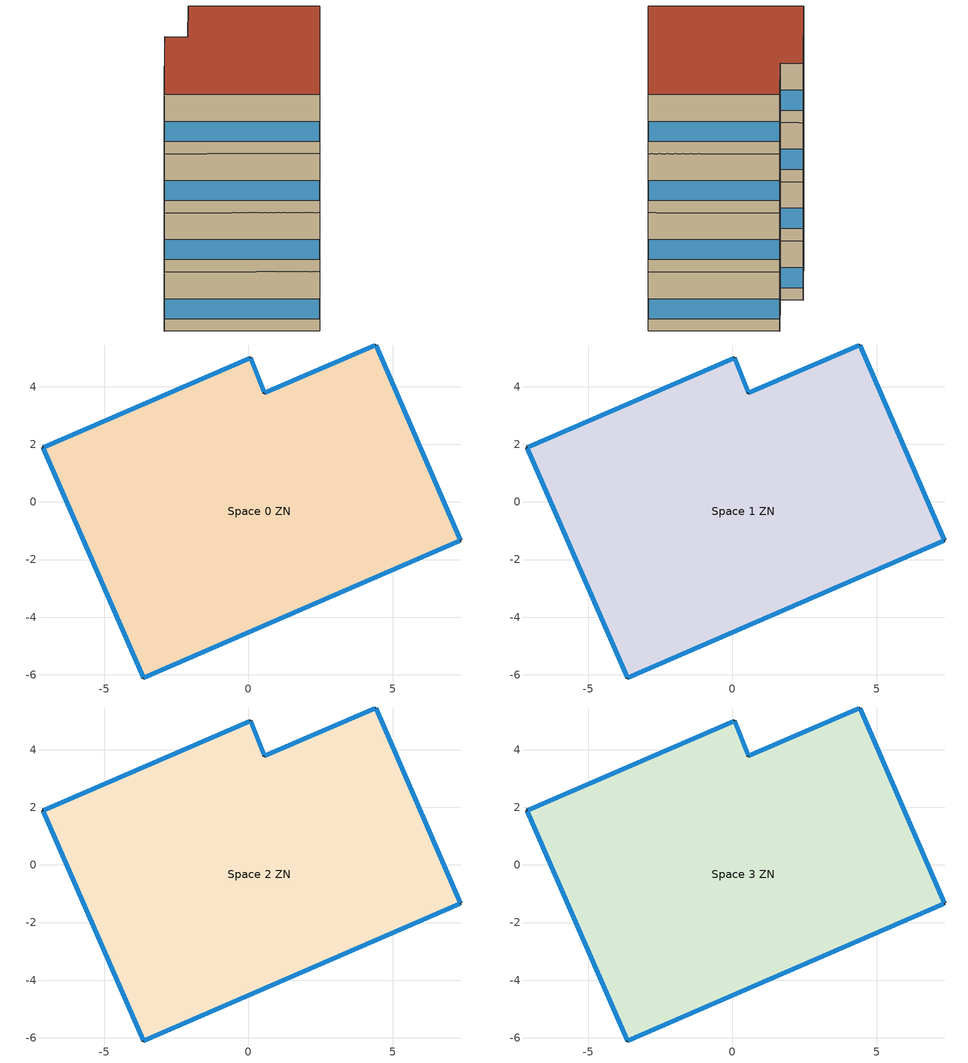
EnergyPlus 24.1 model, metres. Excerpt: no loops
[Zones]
Space 0 ZN
 floor ground (Foundation F 126 Perim 4151 Area 9921): 4.43,5.45 7.36,-1.33 -3.65,-6.11 -7.14,1.89 0.07,5 0.55,3.78 z0
 wall outside (Typical Insulated Steel Framed Exterior Wall R-11.9): 7.36,-1.33 4.43,5.45 0.55,3.78 0.07,5 -7.14,1.89 -3.65,-6.11 7.36,-1.33 z0:3.65
 window (U 0.57 SHGC 0.49 Dbl Blue 6mm/6mm Air): 7.35,-1.31 4.44,5.42 / -3.63,-6.1 7.34,-1.34 / -7.13,1.87 -3.66,-6.09 / 0.05,4.99 -7.11,1.9 z0.76:1.97; 0.54,3.8 0.08,4.98 z0.76:2.01; 4.41,5.44 0.57,3.79 z0.76:1.98
 roof outside (Typical IEAD Roof R-15.87): 0.55,3.78 0.07,5 -7.14,1.89 -3.65,-6.11 7.36,-1.33 4.43,5.45 z3.65
Space 1 ZN
 floor ground (Foundation F 126 Perim 4151 Area 9921): 4.43,5.45 7.36,-1.33 -3.65,-6.11 -7.14,1.89 0.07,5 0.55,3.78 z3.65
 wall outside (Typical Insulated Steel Framed Exterior Wall R-11.9): 7.36,-1.33 4.43,5.45 0.55,3.78 0.07,5 -7.14,1.89 -3.65,-6.11 7.36,-1.33 z3.65:7.29
 window (U 0.57 SHGC 0.49 Dbl Blue 6mm/6mm Air): 7.35,-1.31 4.44,5.42 / -3.63,-6.1 7.34,-1.34 / -7.13,1.87 -3.66,-6.09 / 0.05,4.99 -7.11,1.9 / 4.41,5.44 0.57,3.79 z4.41:5.62; 0.54,3.8 0.08,4.98 z4.41:5.66
 roof outside (Typical IEAD Roof R-15.87): 0.55,3.78 0.07,5 -7.14,1.89 -3.65,-6.11 7.36,-1.33 4.43,5.45 z7.29
Space 2 ZN
 floor ground (Foundation F 126 Perim 4151 Area 9921): 4.43,5.45 7.36,-1.33 -3.65,-6.11 -7.14,1.89 0.07,5 0.55,3.78 z7.29
 wall outside (Typical Insulated Steel Framed Exterior Wall R-11.9): 7.36,-1.33 4.43,5.45 0.55,3.78 0.07,5 -7.14,1.89 -3.65,-6.11 7.36,-1.33 z7.29:10.94
 window (U 0.57 SHGC 0.49 Dbl Blue 6mm/6mm Air): 7.35,-1.31 4.44,5.42 / -3.63,-6.1 7.34,-1.34 / -7.13,1.87 -3.66,-6.09 / 0.05,4.99 -7.11,1.9 z8.05:9.26; 0.54,3.8 0.08,4.98 z8.05:9.3; 4.41,5.44 0.57,3.79 z8.05:9.27
 roof outside (Typical IEAD Roof R-15.87): 0.55,3.78 0.07,5 -7.14,1.89 -3.65,-6.11 7.36,-1.33 4.43,5.45 z10.94
Space 3 ZN
 floor ground (Foundation F 126 Perim 4151 Area 9921): 4.43,5.45 7.36,-1.33 -3.65,-6.11 -7.14,1.89 0.07,5 0.55,3.78 z10.94
 wall outside (Typical Insulated Steel Framed Exterior Wall R-11.9): 7.36,-1.33 4.43,5.45 0.55,3.78 0.07,5 -7.14,1.89 -3.65,-6.11 7.36,-1.33 z10.94:14.58
 window (U 0.57 SHGC 0.49 Dbl Blue 6mm/6mm Air): 7.35,-1.31 4.44,5.42 / -3.63,-6.1 7.34,-1.34 / -7.13,1.87 -3.66,-6.09 / 0.05,4.99 -7.11,1.9 / 4.41,5.44 0.57,3.79 z11.7:12.91; 0.54,3.8 0.08,4.98 z11.7:12.95
 roof outside (Typical IEAD Roof R-15.87): 0.55,3.78 0.07,5 -7.14,1.89 -3.65,-6.11 7.36,-1.33 4.43,5.45 z14.58
[Building]
-MediumOffice-ASHRAE 169-2006-6A created: 2020-12-21 03:41:23 +0000: Terrain=City
[Site:GroundTemperature:FCfactorMethod]
January ground temperature=8.7; February ground temperature=2.8; March ground temperature=-1.5; April ground temperature=-7.2; May ground temperature=-5.6; June ground temperature=-0.5; July ground temperature=7.8; August ground temperature=13.8; September ground temperature=19.3; October ground temperature=21.1; November ground temperature=19.8; December ground temperature=15.1
[Site:Location]
Burlington International Ap_VT_USA: Elevation=101; Latitude=44.47; Longitude=-73.15; Time zone=-5
[Site:WaterMainsTemperature]
Annual average outdoor air temperature=7.8; Calculation method=Correlation; Maximum difference in monthly average outdoor air temperatures=28.3
[SizingPeriod:DesignDay] Barometric pressure=100118; Day of month=21; Daylight saving time indicator=No; Dry bulb temperature range modifier type=DefaultMultipliers; Humidity condition type=WetBulb; Rain indicator=No; Snow indicator=No
Name | Ashrae clear sky optical depth for beam irradiance taub | Ashrae clear sky optical depth for diffuse irradiance taud | Daily dry bulb temperature range | Day type | Maximum dry bulb temperature | Month | Solar model indicator | Wetbulb or dewpoint at maximum dry bulb | Wind direction | Wind speed | Sky clearness
Burlington International Ap Ann Clg .4% Condns DB=>MWB | 0.459 | 2.002 | 10.7 | SummerDesignDay | 31.3 | 7 | ASHRAETau | 21.7 | 170 | 4.5
Burlington International Ap Ann Htg 99.6% Condns DB |  |  | 0 | WinterDesignDay | -22.4 | 1 | ASHRAEClearSky | -22.4 | 60 | 3 | 0
[Construction]
InteriorFurnishings: Std Wood 6inch
Typical IEAD Roof R-15.87: Roof Membrane, Typical Insulation R-14.76, Metal Roof Surface
Typical Insulated Steel Framed Exterior Wall R-11.9: 25mm Stucco, 5/8 in. Gypsum Board, Typical Insulation R-9.73, 5/8 in. Gypsum Board
U 0.57 SHGC 0.49 Dbl Blue 6mm/6mm Air: BLUE 6MM, AIR 6MM, CLEAR 6MM
[Construction:FfactorGroundFloor]
Foundation F 126 Perim 4151 Area 9921: Area=99.2104; F factor=1.26344; Perimeterexposed=41.5064
[Material] Solar absorptance=0.7; Thermal absorptance=0.9; Visible absorptance=0.7
Name | Conductivity | Density | Roughness | Specific heat | Thickness
5/8 in. Gypsum Board | 0.16 | 800 | MediumSmooth | 1090 | 0.0159
25mm Stucco | 0.72 | 1856 | Smooth | 840 | 0.0254
Metal Roof Surface | 45.28 | 7824 | Smooth | 500 | 0.0008
Roof Membrane | 0.16 | 1121.29 | VeryRough | 1460 | 0.0095
Std Wood 6inch | 0.12 | 540 | MediumSmooth | 1210 | 0.15
[Material:NoMass] Roughness=Smooth; Solar absorptance=0.7; Thermal absorptance=0.9; Visible absorptance=0.7
Name | Thermal resistance
Typical Insulation R-9.73 | 1.71283
Typical Insulation R-14.76 | 2.59864
[WindowMaterial:Gas]
AIR 6MM: Gas type=Air; Thickness=0.0063
[WindowMaterial:Glazing] Back side infrared hemispherical emissivity=0.84; Conductivity=0.9; Dirt correction factor for solar and visible transmittance=1; Front side infrared hemispherical emissivity=0.84; Infrared transmittance at normal incidence=0; Optical data type=SpectralAverage; Solar diffusing=No; Thickness=0.006
Name | Back side solar reflectance at normal incidence | Back side visible reflectance at normal incidence | Front side solar reflectance at normal incidence | Front side visible reflectance at normal incidence | Solar transmittance at normal incidence | Visible transmittance at normal incidence
BLUE 6MM | 0.05 | 0.06 | 0.05 | 0.06 | 0.48 | 0.57
CLEAR 6MM | 0.071 | 0.08 | 0.071 | 0.08 | 0.775 | 0.881
[AvailabilityManager:NightCycle] Applicability schedule=Always On Discrete; Control type=CycleOnAny; Cycling run time=1800; Cycling run time control type=FixedRunTime; Fan schedule=OfficeMedium HVACOperationSchd; Thermostat tolerance=1
Availability Manager Night Cycle 1; Availability Manager Night Cycle 2; Availability Manager Night Cycle 3; Availability Manager Night Cycle 4
[AvailabilityManager:Scheduled] Schedule=Always On Discrete
1 Zone PVAV 1 OA System Availability Manager; 1 Zone PVAV 2 OA System Availability Manager; 1 Zone PVAV 3 OA System Availability Manager; 1 Zone PVAV OA System Availability Manager
[EnergyManagementSystem:Actuator] Actuated component control type=Schedule Value; Actuated component type=Schedule:Year
Name | Actuated component unique
SYS1ZonePVAV1TimestepEconEff | SYS1ZonePVAV1maxOASch
SYS1ZonePVAV2TimestepEconEff | SYS1ZonePVAV2maxOASch
SYS1ZonePVAV3TimestepEconEff | SYS1ZonePVAV3maxOASch
SYS1ZonePVAVTimestepEconEff | SYS1ZonePVAVmaxOASch
[EnergyManagementSystem:GlobalVariable]
EnergyManagementSystem:GlobalVariable 1: SYS1ZonePVAV1FanPwrExp
EnergyManagementSystem:GlobalVariable 2: SYS1ZonePVAV1HeatSpeed
EnergyManagementSystem:GlobalVariable 3: SYS1ZonePVAV1NumberofStages
EnergyManagementSystem:GlobalVariable 4: SYS1ZonePVAV1Stg1Spd
EnergyManagementSystem:GlobalVariable 5: SYS1ZonePVAV1Stg2Spd
EnergyManagementSystem:GlobalVariable 6: SYS1ZonePVAV1VenSpeed
EnergyManagementSystem:GlobalVariable 7: SYS1ZonePVAV2FanPwrExp
EnergyManagementSystem:GlobalVariable 8: SYS1ZonePVAV2HeatSpeed
EnergyManagementSystem:GlobalVariable 9: SYS1ZonePVAV2NumberofStages
EnergyManagementSystem:GlobalVariable 10: SYS1ZonePVAV2Stg1Spd
EnergyManagementSystem:GlobalVariable 11: SYS1ZonePVAV2Stg2Spd
EnergyManagementSystem:GlobalVariable 12: SYS1ZonePVAV2VenSpeed
EnergyManagementSystem:GlobalVariable 13: SYS1ZonePVAV3FanPwrExp
EnergyManagementSystem:GlobalVariable 14: SYS1ZonePVAV3HeatSpeed
EnergyManagementSystem:GlobalVariable 15: SYS1ZonePVAV3NumberofStages
EnergyManagementSystem:GlobalVariable 16: SYS1ZonePVAV3Stg1Spd
EnergyManagementSystem:GlobalVariable 17: SYS1ZonePVAV3Stg2Spd
EnergyManagementSystem:GlobalVariable 18: SYS1ZonePVAV3VenSpeed
EnergyManagementSystem:GlobalVariable 19: SYS1ZonePVAVFanPwrExp
EnergyManagementSystem:GlobalVariable 20: SYS1ZonePVAVHeatSpeed
EnergyManagementSystem:GlobalVariable 21: SYS1ZonePVAVNumberofStages
EnergyManagementSystem:GlobalVariable 22: SYS1ZonePVAVStg1Spd
EnergyManagementSystem:GlobalVariable 23: SYS1ZonePVAVStg2Spd
EnergyManagementSystem:GlobalVariable 24: SYS1ZonePVAVVenSpeed
[EnergyManagementSystem:Program]
SYS1ZonePVAV1EconomizerCTRLProg: SET SYS1ZonePVAV1TimestepEconEff = 0.7; SET MaxE = 0.7; SET SYS1ZonePVAV1DATRqd = (SYS1ZonePVAV1DATRqd*1.8)+32; SET OATF = (OATF_1*1.8)+32; SET OAwbF = (OAWBC_1*1.8)+32; IF SYS1ZonePVAV1OAFlowMass > (SYS1ZonePVAV1OADesignMass*SYS1ZonePVAV1OASch); SET EconoActive = 1; ELSE; SET EconoActive = 0; ENDIF; SET dTNeeded = 75-SYS1ZonePVAV1DATRqd; SET CoolDesdT = ((98*0.15)+(75*(1-0.15)))-55; SET CoolLoad = dTNeeded/ CoolDesdT; IF CoolLoad > 1; SET CoolLoad = 1; ELSEIF CoolLoad < 0; SET CoolLoad = 0; ENDIF; IF EconoActive == 1; SET Stage = SYS1ZonePVAV1NumberofStages; IF Stage == 2; IF CoolLoad < 0.6; SET SYS1ZonePVAV1TimestepEconEff = MaxE; ELSE; SET ECOEff = 0-2.18919863612305; SET ECOEff = ECOEff+(0-0.674461284910428*CoolLoad); SET ECOEff = ECOEff+(0.000459106275872404*(OATF^2)); SET ECOEff = ECOEff+(0-0.00000484778537945252*(OATF^3)); SET ECOEff = ECOEff+(0.182915713033586*OAwbF); SET ECOEff = ECOEff+(0-0.00382838660261133*(OAwbF^2)); SET ECOEff = ECOEff+(0.0000255567460240583*(OAwbF^3)); SET SYS1ZonePVAV1TimestepEconEff = ECOEff; ENDIF; ELSE; SET ECOEff = 2.36337942464462; SET ECOEff = ECOEff+(0-0.409939515512619*CoolLoad); SET ECOEff = ECOEff+(0-0.0565205596792225*OAwbF); SET ECOEff = ECOEff+(0-0.0000632612294169389*(OATF^2)); SET SYS1ZonePVAV1TimestepEconEff = ECOEff+(0.000571724868775081*(OAwbF^2)); ENDIF; IF SYS1ZonePVAV1TimestepEconEff > MaxE; SET SYS1ZonePVAV1TimestepEconEff = MaxE; ELSEIF SYS1ZonePVAV1TimestepEconEff < (SYS1ZonePVAV1OADesignMass*SYS1ZonePVAV1OASch); SET SYS1ZonePVAV1TimestepEconEff = (SYS1ZonePVAV1OADesignMass*SYS1ZonePVAV1OASch); ENDIF; ENDIF
SYS1ZonePVAV1FanControl: IF SYS1ZonePVAV1NumberofStages == 1; Return; ENDIF; IF SYS1ZonePVAV1HeatingRTF > 0; SET Heating = SYS1ZonePVAV1HeatingRTF; SET Ven = 1-SYS1ZonePVAV1HeatingRTF; SET Eco = 0; SET Stage1 = 0; SET Stage2 = 0; ELSE; SET Heating = 0; SET EcoSpeed = SYS1ZonePVAV1VenSpeed; IF SYS1ZonePVAV1SpeedRatio == 0; IF SYS1ZonePVAV1RTF > 0; SET Stage1 = SYS1ZonePVAV1RTF; SET Stage2 = 0; SET Ven = 1-SYS1ZonePVAV1RTF; SET Eco = 0; IF SYS1ZonePVAV1OAFlowMass > (SYS1ZonePVAV1OADesignMass*SYS1ZonePVAV1OASch); SET SYS1ZonePVAV1Stg1Spd = 1.0; ENDIF; ELSE; SET Stage1 = 0; SET Stage2 = 0; IF SYS1ZonePVAV1OAFlowMass > (SYS1ZonePVAV1OADesignMass*SYS1ZonePVAV1OASch); SET Eco = 1.0; SET Ven = 0; SET ExpDAT = SYS1ZonePVAV1DATRqd-(1-SYS1ZonePVAV1VenSpeed)*Space_3_ZNTemp_1; SET ExpDAT = ExpDAT/SYS1ZonePVAV1VenSpeed; IF OATF_1 > ExpDAT; SET EcoSpeed = SYS1ZonePVAV1Stg2Spd; ENDIF; ELSE; SET Eco = 0; SET Ven = 1.0; ENDIF; ENDIF; ELSE; SET Stage1 = 1-SYS1ZonePVAV1SpeedRatio; SET Stage2 = SYS1ZonePVAV1SpeedRatio; SET Ven = 0; SET Eco = 0; IF SYS1ZonePVAV1OAFlowMass > (SYS1ZonePVAV1OADesignMass*SYS1ZonePVAV1OASch); SET SYS1ZonePVAV1Stg1Spd = 1.0; ENDIF; ENDIF; ENDIF; SET FPR = Ven*(SYS1ZonePVAV1VenSpeed ^ SYS1ZonePVAV1FanPwrExp); SET FPR = FPR+Eco*(EcoSpeed^SYS1ZonePVAV1FanPwrExp); SET FPR1 = Stage1*(SYS1ZonePVAV1Stg1Spd^SYS1ZonePVAV1FanPwrExp); SET FPR = FPR+FPR1; SET FPR2 = Stage2*(SYS1ZonePVAV1Stg2Spd^SYS1ZonePVAV1FanPwrExp); SET FPR = FPR+FPR2; SET FPR3 = Heating*(SYS1ZonePVAV1HeatSpeed^SYS1ZonePVAV1FanPwrExp); SET FanPwrRatio = FPR+ FPR3; SET SYS1ZonePVAV1FanPressure = SYS1ZonePVAV1FanDesignPressure*FanPwrRatio
SYS1ZonePVAV1SetFanPar: IF SYS1ZonePVAV1NumberofStages == 1; Return; ENDIF; SET SYS1ZonePVAV1FanPwrExp = 2.2; SET OAFrac = SYS1ZonePVAV1OAFlowMass/SYS1ZonePVAV1DesignFlowMass; IF  OAFrac < 0.66; SET SYS1ZonePVAV1VenSpeed = 0.66; SET SYS1ZonePVAV1Stg1Spd = 0.66; ELSE; SET SYS1ZonePVAV1VenSpeed = OAFrac; SET SYS1ZonePVAV1Stg1Spd = OAFrac; ENDIF; SET SYS1ZonePVAV1Stg2Spd = 1.0; SET SYS1ZonePVAV1HeatSpeed = 1.0
SYS1ZonePVAV1SetNumberofStages: SET SYS1ZonePVAV1NumberofStages = 1
SYS1ZonePVAV2EconomizerCTRLProg: SET SYS1ZonePVAV2TimestepEconEff = 0.7; SET MaxE = 0.7; SET SYS1ZonePVAV2DATRqd = (SYS1ZonePVAV2DATRqd*1.8)+32; SET OATF = (OATF_2*1.8)+32; SET OAwbF = (OAWBC_2*1.8)+32; IF SYS1ZonePVAV2OAFlowMass > (SYS1ZonePVAV2OADesignMass*SYS1ZonePVAV2OASch); SET EconoActive = 1; ELSE; SET EconoActive = 0; ENDIF; SET dTNeeded = 75-SYS1ZonePVAV2DATRqd; SET CoolDesdT = ((98*0.15)+(75*(1-0.15)))-55; SET CoolLoad = dTNeeded/ CoolDesdT; IF CoolLoad > 1; SET CoolLoad = 1; ELSEIF CoolLoad < 0; SET CoolLoad = 0; ENDIF; IF EconoActive == 1; SET Stage = SYS1ZonePVAV2NumberofStages; IF Stage == 2; IF CoolLoad < 0.6; SET SYS1ZonePVAV2TimestepEconEff = MaxE; ELSE; SET ECOEff = 0-2.18919863612305; SET ECOEff = ECOEff+(0-0.674461284910428*CoolLoad); SET ECOEff = ECOEff+(0.000459106275872404*(OATF^2)); SET ECOEff = ECOEff+(0-0.00000484778537945252*(OATF^3)); SET ECOEff = ECOEff+(0.182915713033586*OAwbF); SET ECOEff = ECOEff+(0-0.00382838660261133*(OAwbF^2)); SET ECOEff = ECOEff+(0.0000255567460240583*(OAwbF^3)); SET SYS1ZonePVAV2TimestepEconEff = ECOEff; ENDIF; ELSE; SET ECOEff = 2.36337942464462; SET ECOEff = ECOEff+(0-0.409939515512619*CoolLoad); SET ECOEff = ECOEff+(0-0.0565205596792225*OAwbF); SET ECOEff = ECOEff+(0-0.0000632612294169389*(OATF^2)); SET SYS1ZonePVAV2TimestepEconEff = ECOEff+(0.000571724868775081*(OAwbF^2)); ENDIF; IF SYS1ZonePVAV2TimestepEconEff > MaxE; SET SYS1ZonePVAV2TimestepEconEff = MaxE; ELSEIF SYS1ZonePVAV2TimestepEconEff < (SYS1ZonePVAV2OADesignMass*SYS1ZonePVAV2OASch); SET SYS1ZonePVAV2TimestepEconEff = (SYS1ZonePVAV2OADesignMass*SYS1ZonePVAV2OASch); ENDIF; ENDIF
SYS1ZonePVAV2FanControl: IF SYS1ZonePVAV2NumberofStages == 1; Return; ENDIF; IF SYS1ZonePVAV2HeatingRTF > 0; SET Heating = SYS1ZonePVAV2HeatingRTF; SET Ven = 1-SYS1ZonePVAV2HeatingRTF; SET Eco = 0; SET Stage1 = 0; SET Stage2 = 0; ELSE; SET Heating = 0; SET EcoSpeed = SYS1ZonePVAV2VenSpeed; IF SYS1ZonePVAV2SpeedRatio == 0; IF SYS1ZonePVAV2RTF > 0; SET Stage1 = SYS1ZonePVAV2RTF; SET Stage2 = 0; SET Ven = 1-SYS1ZonePVAV2RTF; SET Eco = 0; IF SYS1ZonePVAV2OAFlowMass > (SYS1ZonePVAV2OADesignMass*SYS1ZonePVAV2OASch); SET SYS1ZonePVAV2Stg1Spd = 1.0; ENDIF; ELSE; SET Stage1 = 0; SET Stage2 = 0; IF SYS1ZonePVAV2OAFlowMass > (SYS1ZonePVAV2OADesignMass*SYS1ZonePVAV2OASch); SET Eco = 1.0; SET Ven = 0; SET ExpDAT = SYS1ZonePVAV2DATRqd-(1-SYS1ZonePVAV2VenSpeed)*Space_3_ZNTemp_2; SET ExpDAT = ExpDAT/SYS1ZonePVAV2VenSpeed; IF OATF_2 > ExpDAT; SET EcoSpeed = SYS1ZonePVAV2Stg2Spd; ENDIF; ELSE; SET Eco = 0; SET Ven = 1.0; ENDIF; ENDIF; ELSE; SET Stage1 = 1-SYS1ZonePVAV2SpeedRatio; SET Stage2 = SYS1ZonePVAV2SpeedRatio; SET Ven = 0; SET Eco = 0; IF SYS1ZonePVAV2OAFlowMass > (SYS1ZonePVAV2OADesignMass*SYS1ZonePVAV2OASch); SET SYS1ZonePVAV2Stg1Spd = 1.0; ENDIF; ENDIF; ENDIF; SET FPR = Ven*(SYS1ZonePVAV2VenSpeed ^ SYS1ZonePVAV2FanPwrExp); SET FPR = FPR+Eco*(EcoSpeed^SYS1ZonePVAV2FanPwrExp); SET FPR1 = Stage1*(SYS1ZonePVAV2Stg1Spd^SYS1ZonePVAV2FanPwrExp); SET FPR = FPR+FPR1; SET FPR2 = Stage2*(SYS1ZonePVAV2Stg2Spd^SYS1ZonePVAV2FanPwrExp); SET FPR = FPR+FPR2; SET FPR3 = Heating*(SYS1ZonePVAV2HeatSpeed^SYS1ZonePVAV2FanPwrExp); SET FanPwrRatio = FPR+ FPR3; SET SYS1ZonePVAV2FanPressure = SYS1ZonePVAV2FanDesignPressure*FanPwrRatio
SYS1ZonePVAV2SetFanPar: IF SYS1ZonePVAV2NumberofStages == 1; Return; ENDIF; SET SYS1ZonePVAV2FanPwrExp = 2.2; SET OAFrac = SYS1ZonePVAV2OAFlowMass/SYS1ZonePVAV2DesignFlowMass; IF  OAFrac < 0.66; SET SYS1ZonePVAV2VenSpeed = 0.66; SET SYS1ZonePVAV2Stg1Spd = 0.66; ELSE; SET SYS1ZonePVAV2VenSpeed = OAFrac; SET SYS1ZonePVAV2Stg1Spd = OAFrac; ENDIF; SET SYS1ZonePVAV2Stg2Spd = 1.0; SET SYS1ZonePVAV2HeatSpeed = 1.0
SYS1ZonePVAV2SetNumberofStages: SET SYS1ZonePVAV2NumberofStages = 1
SYS1ZonePVAV3EconomizerCTRLProg: SET SYS1ZonePVAV3TimestepEconEff = 0.7; SET MaxE = 0.7; SET SYS1ZonePVAV3DATRqd = (SYS1ZonePVAV3DATRqd*1.8)+32; SET OATF = (OATF_3*1.8)+32; SET OAwbF = (OAWBC_3*1.8)+32; IF SYS1ZonePVAV3OAFlowMass > (SYS1ZonePVAV3OADesignMass*SYS1ZonePVAV3OASch); SET EconoActive = 1; ELSE; SET EconoActive = 0; ENDIF; SET dTNeeded = 75-SYS1ZonePVAV3DATRqd; SET CoolDesdT = ((98*0.15)+(75*(1-0.15)))-55; SET CoolLoad = dTNeeded/ CoolDesdT; IF CoolLoad > 1; SET CoolLoad = 1; ELSEIF CoolLoad < 0; SET CoolLoad = 0; ENDIF; IF EconoActive == 1; SET Stage = SYS1ZonePVAV3NumberofStages; IF Stage == 2; IF CoolLoad < 0.6; SET SYS1ZonePVAV3TimestepEconEff = MaxE; ELSE; SET ECOEff = 0-2.18919863612305; SET ECOEff = ECOEff+(0-0.674461284910428*CoolLoad); SET ECOEff = ECOEff+(0.000459106275872404*(OATF^2)); SET ECOEff = ECOEff+(0-0.00000484778537945252*(OATF^3)); SET ECOEff = ECOEff+(0.182915713033586*OAwbF); SET ECOEff = ECOEff+(0-0.00382838660261133*(OAwbF^2)); SET ECOEff = ECOEff+(0.0000255567460240583*(OAwbF^3)); SET SYS1ZonePVAV3TimestepEconEff = ECOEff; ENDIF; ELSE; SET ECOEff = 2.36337942464462; SET ECOEff = ECOEff+(0-0.409939515512619*CoolLoad); SET ECOEff = ECOEff+(0-0.0565205596792225*OAwbF); SET ECOEff = ECOEff+(0-0.0000632612294169389*(OATF^2)); SET SYS1ZonePVAV3TimestepEconEff = ECOEff+(0.000571724868775081*(OAwbF^2)); ENDIF; IF SYS1ZonePVAV3TimestepEconEff > MaxE; SET SYS1ZonePVAV3TimestepEconEff = MaxE; ELSEIF SYS1ZonePVAV3TimestepEconEff < (SYS1ZonePVAV3OADesignMass*SYS1ZonePVAV3OASch); SET SYS1ZonePVAV3TimestepEconEff = (SYS1ZonePVAV3OADesignMass*SYS1ZonePVAV3OASch); ENDIF; ENDIF
SYS1ZonePVAV3FanControl: IF SYS1ZonePVAV3NumberofStages == 1; Return; ENDIF; IF SYS1ZonePVAV3HeatingRTF > 0; SET Heating = SYS1ZonePVAV3HeatingRTF; SET Ven = 1-SYS1ZonePVAV3HeatingRTF; SET Eco = 0; SET Stage1 = 0; SET Stage2 = 0; ELSE; SET Heating = 0; SET EcoSpeed = SYS1ZonePVAV3VenSpeed; IF SYS1ZonePVAV3SpeedRatio == 0; IF SYS1ZonePVAV3RTF > 0; SET Stage1 = SYS1ZonePVAV3RTF; SET Stage2 = 0; SET Ven = 1-SYS1ZonePVAV3RTF; SET Eco = 0; IF SYS1ZonePVAV3OAFlowMass > (SYS1ZonePVAV3OADesignMass*SYS1ZonePVAV3OASch); SET SYS1ZonePVAV3Stg1Spd = 1.0; ENDIF; ELSE; SET Stage1 = 0; SET Stage2 = 0; IF SYS1ZonePVAV3OAFlowMass > (SYS1ZonePVAV3OADesignMass*SYS1ZonePVAV3OASch); SET Eco = 1.0; SET Ven = 0; SET ExpDAT = SYS1ZonePVAV3DATRqd-(1-SYS1ZonePVAV3VenSpeed)*Space_3_ZNTemp_3; SET ExpDAT = ExpDAT/SYS1ZonePVAV3VenSpeed; IF OATF_3 > ExpDAT; SET EcoSpeed = SYS1ZonePVAV3Stg2Spd; ENDIF; ELSE; SET Eco = 0; SET Ven = 1.0; ENDIF; ENDIF; ELSE; SET Stage1 = 1-SYS1ZonePVAV3SpeedRatio; SET Stage2 = SYS1ZonePVAV3SpeedRatio; SET Ven = 0; SET Eco = 0; IF SYS1ZonePVAV3OAFlowMass > (SYS1ZonePVAV3OADesignMass*SYS1ZonePVAV3OASch); SET SYS1ZonePVAV3Stg1Spd = 1.0; ENDIF; ENDIF; ENDIF; SET FPR = Ven*(SYS1ZonePVAV3VenSpeed ^ SYS1ZonePVAV3FanPwrExp); SET FPR = FPR+Eco*(EcoSpeed^SYS1ZonePVAV3FanPwrExp); SET FPR1 = Stage1*(SYS1ZonePVAV3Stg1Spd^SYS1ZonePVAV3FanPwrExp); SET FPR = FPR+FPR1; SET FPR2 = Stage2*(SYS1ZonePVAV3Stg2Spd^SYS1ZonePVAV3FanPwrExp); SET FPR = FPR+FPR2; SET FPR3 = Heating*(SYS1ZonePVAV3HeatSpeed^SYS1ZonePVAV3FanPwrExp); SET FanPwrRatio = FPR+ FPR3; SET SYS1ZonePVAV3FanPressure = SYS1ZonePVAV3FanDesignPressure*FanPwrRatio
SYS1ZonePVAV3SetFanPar: IF SYS1ZonePVAV3NumberofStages == 1; Return; ENDIF; SET SYS1ZonePVAV3FanPwrExp = 2.2; SET OAFrac = SYS1ZonePVAV3OAFlowMass/SYS1ZonePVAV3DesignFlowMass; IF  OAFrac < 0.66; SET SYS1ZonePVAV3VenSpeed = 0.66; SET SYS1ZonePVAV3Stg1Spd = 0.66; ELSE; SET SYS1ZonePVAV3VenSpeed = OAFrac; SET SYS1ZonePVAV3Stg1Spd = OAFrac; ENDIF; SET SYS1ZonePVAV3Stg2Spd = 1.0; SET SYS1ZonePVAV3HeatSpeed = 1.0
SYS1ZonePVAV3SetNumberofStages: SET SYS1ZonePVAV3NumberofStages = 1
SYS1ZonePVAVEconomizerCTRLProg: SET SYS1ZonePVAVTimestepEconEff = 0.7; SET MaxE = 0.7; SET SYS1ZonePVAVDATRqd = (SYS1ZonePVAVDATRqd*1.8)+32; SET OATF = (OATF*1.8)+32; SET OAwbF = (OAWBC*1.8)+32; IF SYS1ZonePVAVOAFlowMass > (SYS1ZonePVAVOADesignMass*SYS1ZonePVAVOASch); SET EconoActive = 1; ELSE; SET EconoActive = 0; ENDIF; SET dTNeeded = 75-SYS1ZonePVAVDATRqd; SET CoolDesdT = ((98*0.15)+(75*(1-0.15)))-55; SET CoolLoad = dTNeeded/ CoolDesdT; IF CoolLoad > 1; SET CoolLoad = 1; ELSEIF CoolLoad < 0; SET CoolLoad = 0; ENDIF; IF EconoActive == 1; SET Stage = SYS1ZonePVAVNumberofStages; IF Stage == 2; IF CoolLoad < 0.6; SET SYS1ZonePVAVTimestepEconEff = MaxE; ELSE; SET ECOEff = 0-2.18919863612305; SET ECOEff = ECOEff+(0-0.674461284910428*CoolLoad); SET ECOEff = ECOEff+(0.000459106275872404*(OATF^2)); SET ECOEff = ECOEff+(0-0.00000484778537945252*(OATF^3)); SET ECOEff = ECOEff+(0.182915713033586*OAwbF); SET ECOEff = ECOEff+(0-0.00382838660261133*(OAwbF^2)); SET ECOEff = ECOEff+(0.0000255567460240583*(OAwbF^3)); SET SYS1ZonePVAVTimestepEconEff = ECOEff; ENDIF; ELSE; SET ECOEff = 2.36337942464462; SET ECOEff = ECOEff+(0-0.409939515512619*CoolLoad); SET ECOEff = ECOEff+(0-0.0565205596792225*OAwbF); SET ECOEff = ECOEff+(0-0.0000632612294169389*(OATF^2)); SET SYS1ZonePVAVTimestepEconEff = ECOEff+(0.000571724868775081*(OAwbF^2)); ENDIF; IF SYS1ZonePVAVTimestepEconEff > MaxE; SET SYS1ZonePVAVTimestepEconEff = MaxE; ELSEIF SYS1ZonePVAVTimestepEconEff < (SYS1ZonePVAVOADesignMass*SYS1ZonePVAVOASch); SET SYS1ZonePVAVTimestepEconEff = (SYS1ZonePVAVOADesignMass*SYS1ZonePVAVOASch); ENDIF; ENDIF
SYS1ZonePVAVFanControl: IF SYS1ZonePVAVNumberofStages == 1; Return; ENDIF; IF SYS1ZonePVAVHeatingRTF > 0; SET Heating = SYS1ZonePVAVHeatingRTF; SET Ven = 1-SYS1ZonePVAVHeatingRTF; SET Eco = 0; SET Stage1 = 0; SET Stage2 = 0; ELSE; SET Heating = 0; SET EcoSpeed = SYS1ZonePVAVVenSpeed; IF SYS1ZonePVAVSpeedRatio == 0; IF SYS1ZonePVAVRTF > 0; SET Stage1 = SYS1ZonePVAVRTF; SET Stage2 = 0; SET Ven = 1-SYS1ZonePVAVRTF; SET Eco = 0; IF SYS1ZonePVAVOAFlowMass > (SYS1ZonePVAVOADesignMass*SYS1ZonePVAVOASch); SET SYS1ZonePVAVStg1Spd = 1.0; ENDIF; ELSE; SET Stage1 = 0; SET Stage2 = 0; IF SYS1ZonePVAVOAFlowMass > (SYS1ZonePVAVOADesignMass*SYS1ZonePVAVOASch); SET Eco = 1.0; SET Ven = 0; SET ExpDAT = SYS1ZonePVAVDATRqd-(1-SYS1ZonePVAVVenSpeed)*Space_3_ZNTemp; SET ExpDAT = ExpDAT/SYS1ZonePVAVVenSpeed; IF OATF > ExpDAT; SET EcoSpeed = SYS1ZonePVAVStg2Spd; ENDIF; ELSE; SET Eco = 0; SET Ven = 1.0; ENDIF; ENDIF; ELSE; SET Stage1 = 1-SYS1ZonePVAVSpeedRatio; SET Stage2 = SYS1ZonePVAVSpeedRatio; SET Ven = 0; SET Eco = 0; IF SYS1ZonePVAVOAFlowMass > (SYS1ZonePVAVOADesignMass*SYS1ZonePVAVOASch); SET SYS1ZonePVAVStg1Spd = 1.0; ENDIF; ENDIF; ENDIF; SET FPR = Ven*(SYS1ZonePVAVVenSpeed ^ SYS1ZonePVAVFanPwrExp); SET FPR = FPR+Eco*(EcoSpeed^SYS1ZonePVAVFanPwrExp); SET FPR1 = Stage1*(SYS1ZonePVAVStg1Spd^SYS1ZonePVAVFanPwrExp); SET FPR = FPR+FPR1; SET FPR2 = Stage2*(SYS1ZonePVAVStg2Spd^SYS1ZonePVAVFanPwrExp); SET FPR = FPR+FPR2; SET FPR3 = Heating*(SYS1ZonePVAVHeatSpeed^SYS1ZonePVAVFanPwrExp); SET FanPwrRatio = FPR+ FPR3; SET SYS1ZonePVAVFanPressure = SYS1ZonePVAVFanDesignPressure*FanPwrRatio
SYS1ZonePVAVSetFanPar: IF SYS1ZonePVAVNumberofStages == 1; Return; ENDIF; SET SYS1ZonePVAVFanPwrExp = 2.2; SET OAFrac = SYS1ZonePVAVOAFlowMass/SYS1ZonePVAVDesignFlowMass; IF  OAFrac < 0.66; SET SYS1ZonePVAVVenSpeed = 0.66; SET SYS1ZonePVAVStg1Spd = 0.66; ELSE; SET SYS1ZonePVAVVenSpeed = OAFrac; SET SYS1ZonePVAVStg1Spd = OAFrac; ENDIF; SET SYS1ZonePVAVStg2Spd = 1.0; SET SYS1ZonePVAVHeatSpeed = 1.0
SYS1ZonePVAVSetNumberofStages: SET SYS1ZonePVAVNumberofStages = 1
[EnergyManagementSystem:ProgramCallingManager]
SYS1ZonePVAV1EcoManager: InsideHVACSystemIterationLoop; SYS1ZonePVAV1EconomizerCTRLProg
SYS1ZonePVAV1FanMainManager: BeginTimestepBeforePredictor; SYS1ZonePVAV1FanControl
SYS1ZonePVAV1SetNumberofStagesCallingManager: BeginNewEnvironment; SYS1ZonePVAV1SetNumberofStages; SYS1ZonePVAV1SetFanPar
SYS1ZonePVAV2EcoManager: InsideHVACSystemIterationLoop; SYS1ZonePVAV2EconomizerCTRLProg
SYS1ZonePVAV2FanMainManager: BeginTimestepBeforePredictor; SYS1ZonePVAV2FanControl
SYS1ZonePVAV2SetNumberofStagesCallingManager: BeginNewEnvironment; SYS1ZonePVAV2SetNumberofStages; SYS1ZonePVAV2SetFanPar
SYS1ZonePVAV3EcoManager: InsideHVACSystemIterationLoop; SYS1ZonePVAV3EconomizerCTRLProg
SYS1ZonePVAV3FanMainManager: BeginTimestepBeforePredictor; SYS1ZonePVAV3FanControl
SYS1ZonePVAV3SetNumberofStagesCallingManager: BeginNewEnvironment; SYS1ZonePVAV3SetNumberofStages; SYS1ZonePVAV3SetFanPar
SYS1ZonePVAVEcoManager: InsideHVACSystemIterationLoop; SYS1ZonePVAVEconomizerCTRLProg
SYS1ZonePVAVFanMainManager: BeginTimestepBeforePredictor; SYS1ZonePVAVFanControl
SYS1ZonePVAVSetNumberofStagesCallingManager: BeginNewEnvironment; SYS1ZonePVAVSetNumberofStages; SYS1ZonePVAVSetFanPar
[EnergyManagementSystem:Sensor]
Name | Output variable or output meter index key | Output variable or output meter
OATF; OATF_1; OATF_2; OATF_3 | Environment | Site Outdoor Air Drybulb Temperature
OAWBC; OAWBC_1; OAWBC_2; OAWBC_3 | Environment | Site Outdoor Air Wetbulb Temperature
SYS1ZonePVAV1OASch; SYS1ZonePVAV2OASch; SYS1ZonePVAV3OASch; SYS1ZonePVAVOASch | OfficeMedium MinOA_MotorizedDamper_Sched | Schedule Value
Space_3_ZNTemp; Space_3_ZNTemp_1; Space_3_ZNTemp_2; Space_3_ZNTemp_3 | Space 3 ZN Zone Air Node | System Node Temperature
[Exterior:Lights]
NonDimming Exterior Lights Def: Control option=AstronomicalClock; Design level=14338.2; End use subcategory=General; Schedule=OfficeMedium Exterior_Lgt_ALWAYS_ON
[InternalMass] Construction=InteriorFurnishings; Surface area=198.421
Name | Zone or zonelist
Space 0 Mass | Space 0 ZN
Space 1 Mass | Space 1 ZN
Space 2 Mass | Space 2 ZN
Space 3 Mass | Space 3 ZN
[Zone] Multiplier=1; Part of total floor area=Yes
Space 0 ZN; Space 1 ZN; Space 2 ZN; Space 3 ZN
[ZoneInfiltration:DesignFlowRate] Constant term coefficient=0; Design flow rate calculation method=Flow/ExteriorArea; Flow rate per exterior surface area=0.000619194; Schedule=OfficeMedium INFIL_SCH_PNNL; Temperature term coefficient=0; Velocity squared term coefficient=0; Velocity term coefficient=0.224
Name | Zone or zonelist or space or spacelist
Space 0 Infiltration | Space 0 ZN
Space 1 Infiltration | Space 1 ZN
Space 2 Infiltration | Space 2 ZN
Space 3 Infiltration | Space 3 ZN
[Schedule:Constant]
Always On Discrete: Hourly value=1
[Schedule:Day:Interval]
OfficeMedium Exterior_Lgt_ALWAYS_ON Default; OfficeMedium Exterior_Lgt_ALWAYS_ON Summer Design Day; OfficeMedium Exterior_Lgt_ALWAYS_ON Winter Design Day; OfficeMedium INFIL_SCH_PNNL Default: 24:00, 1, No
OfficeMedium HVACOperationSchd Default; OfficeMedium MinOA_MotorizedDamper_Sched Default: 24:00, 0, No
OfficeMedium HVACOperationSchd SmrDsn|Wkdy Day; OfficeMedium HVACOperationSchd Summer Design Day: 06:00, 0, 22:00, 1, 24:00, 0, No
OfficeMedium HVACOperationSchd Winter Design Day; OfficeMedium HVACOperationSchd WntrDsn|Sat Day: 06:00, 0, 18:00, 1, 24:00, 0, No
OfficeMedium INFIL_SCH_PNNL SmrDsn|Wkdy Day; OfficeMedium INFIL_SCH_PNNL Summer Design Day: 06:00, 1, 22:00, 0.25, 24:00, 1, No
OfficeMedium INFIL_SCH_PNNL Winter Design Day; OfficeMedium INFIL_SCH_PNNL WntrDsn|Sat Day: 06:00, 1, 18:00, 0.25, 24:00, 1, No
OfficeMedium MinOA_MotorizedDamper_Sched SmrDsn|Wkdy Day; OfficeMedium MinOA_MotorizedDamper_Sched Summer Design Day: 07:00, 0, 22:00, 1, 24:00, 0, No
OfficeMedium MinOA_MotorizedDamper_Sched Winter Design Day; OfficeMedium MinOA_MotorizedDamper_Sched WntrDsn|Sat Day: 07:00, 0, 18:00, 1, 24:00, 0, No
SYS1ZonePVAV1maxOASchDefault; SYS1ZonePVAV2maxOASchDefault; SYS1ZonePVAV3maxOASchDefault; SYS1ZonePVAVmaxOASchDefault: 24:00, 0.7, No
[Schedule:Week:Daily]
OfficeMedium Exterior_Lgt_ALWAYS_ON Week Rule - Jan1-Dec31: OfficeMedium Exterior_Lgt_ALWAYS_ON Default, OfficeMedium Exterior_Lgt_ALWAYS_ON Default, OfficeMedium Exterior_Lgt_ALWAYS_ON Default, OfficeMedium Exterior_Lgt_ALWAYS_ON Default, OfficeMedium Exterior_Lgt_ALWAYS_ON Default, OfficeMedium Exterior_Lgt_ALWAYS_ON Default, OfficeMedium Exterior_Lgt_ALWAYS_ON Default, OfficeMedium Exterior_Lgt_ALWAYS_ON Default, OfficeMedium Exterior_Lgt_ALWAYS_ON Summer Design Day, OfficeMedium Exterior_Lgt_ALWAYS_ON Winter Design Day, OfficeMedium Exterior_Lgt_ALWAYS_ON Default, OfficeMedium Exterior_Lgt_ALWAYS_ON Default
OfficeMedium HVACOperationSchd Week Rule - Jan1-Dec31: OfficeMedium HVACOperationSchd Default, OfficeMedium HVACOperationSchd SmrDsn|Wkdy Day, OfficeMedium HVACOperationSchd SmrDsn|Wkdy Day, OfficeMedium HVACOperationSchd SmrDsn|Wkdy Day, OfficeMedium HVACOperationSchd SmrDsn|Wkdy Day, OfficeMedium HVACOperationSchd SmrDsn|Wkdy Day, OfficeMedium HVACOperationSchd WntrDsn|Sat Day, OfficeMedium HVACOperationSchd Default, OfficeMedium HVACOperationSchd Summer Design Day, OfficeMedium HVACOperationSchd Winter Design Day, OfficeMedium HVACOperationSchd Default, OfficeMedium HVACOperationSchd Default
OfficeMedium INFIL_SCH_PNNL Week Rule - Jan1-Dec31: OfficeMedium INFIL_SCH_PNNL Default, OfficeMedium INFIL_SCH_PNNL SmrDsn|Wkdy Day, OfficeMedium INFIL_SCH_PNNL SmrDsn|Wkdy Day, OfficeMedium INFIL_SCH_PNNL SmrDsn|Wkdy Day, OfficeMedium INFIL_SCH_PNNL SmrDsn|Wkdy Day, OfficeMedium INFIL_SCH_PNNL SmrDsn|Wkdy Day, OfficeMedium INFIL_SCH_PNNL WntrDsn|Sat Day, OfficeMedium INFIL_SCH_PNNL Default, OfficeMedium INFIL_SCH_PNNL Summer Design Day, OfficeMedium INFIL_SCH_PNNL Winter Design Day, OfficeMedium INFIL_SCH_PNNL Default, OfficeMedium INFIL_SCH_PNNL Default
OfficeMedium MinOA_MotorizedDamper_Sched Week Rule - Jan1-Dec31: OfficeMedium MinOA_MotorizedDamper_Sched Default, OfficeMedium MinOA_MotorizedDamper_Sched SmrDsn|Wkdy Day, OfficeMedium MinOA_MotorizedDamper_Sched SmrDsn|Wkdy Day, OfficeMedium MinOA_MotorizedDamper_Sched SmrDsn|Wkdy Day, OfficeMedium MinOA_MotorizedDamper_Sched SmrDsn|Wkdy Day, OfficeMedium MinOA_MotorizedDamper_Sched SmrDsn|Wkdy Day, OfficeMedium MinOA_MotorizedDamper_Sched WntrDsn|Sat Day, OfficeMedium MinOA_MotorizedDamper_Sched Default, OfficeMedium MinOA_MotorizedDamper_Sched Summer Design Day, OfficeMedium MinOA_MotorizedDamper_Sched Winter Design Day, OfficeMedium MinOA_MotorizedDamper_Sched Default, OfficeMedium MinOA_MotorizedDamper_Sched Default
SYS1ZonePVAV1maxOASch Week Rule - Jan1-Dec31: SYS1ZonePVAV1maxOASchDefault, SYS1ZonePVAV1maxOASchDefault, SYS1ZonePVAV1maxOASchDefault, SYS1ZonePVAV1maxOASchDefault, SYS1ZonePVAV1maxOASchDefault, SYS1ZonePVAV1maxOASchDefault, SYS1ZonePVAV1maxOASchDefault, SYS1ZonePVAV1maxOASchDefault, SYS1ZonePVAV1maxOASchDefault, SYS1ZonePVAV1maxOASchDefault, SYS1ZonePVAV1maxOASchDefault, SYS1ZonePVAV1maxOASchDefault
SYS1ZonePVAV2maxOASch Week Rule - Jan1-Dec31: SYS1ZonePVAV2maxOASchDefault, SYS1ZonePVAV2maxOASchDefault, SYS1ZonePVAV2maxOASchDefault, SYS1ZonePVAV2maxOASchDefault, SYS1ZonePVAV2maxOASchDefault, SYS1ZonePVAV2maxOASchDefault, SYS1ZonePVAV2maxOASchDefault, SYS1ZonePVAV2maxOASchDefault, SYS1ZonePVAV2maxOASchDefault, SYS1ZonePVAV2maxOASchDefault, SYS1ZonePVAV2maxOASchDefault, SYS1ZonePVAV2maxOASchDefault
SYS1ZonePVAV3maxOASch Week Rule - Jan1-Dec31: SYS1ZonePVAV3maxOASchDefault, SYS1ZonePVAV3maxOASchDefault, SYS1ZonePVAV3maxOASchDefault, SYS1ZonePVAV3maxOASchDefault, SYS1ZonePVAV3maxOASchDefault, SYS1ZonePVAV3maxOASchDefault, SYS1ZonePVAV3maxOASchDefault, SYS1ZonePVAV3maxOASchDefault, SYS1ZonePVAV3maxOASchDefault, SYS1ZonePVAV3maxOASchDefault, SYS1ZonePVAV3maxOASchDefault, SYS1ZonePVAV3maxOASchDefault
SYS1ZonePVAVmaxOASch Week Rule - Jan1-Dec31: SYS1ZonePVAVmaxOASchDefault, SYS1ZonePVAVmaxOASchDefault, SYS1ZonePVAVmaxOASchDefault, SYS1ZonePVAVmaxOASchDefault, SYS1ZonePVAVmaxOASchDefault, SYS1ZonePVAVmaxOASchDefault, SYS1ZonePVAVmaxOASchDefault, SYS1ZonePVAVmaxOASchDefault, SYS1ZonePVAVmaxOASchDefault, SYS1ZonePVAVmaxOASchDefault, SYS1ZonePVAVmaxOASchDefault, SYS1ZonePVAVmaxOASchDefault
[Schedule:Year]
OfficeMedium Exterior_Lgt_ALWAYS_ON: OfficeMedium Exterior_Lgt_ALWAYS_ON Week Rule - Jan1-Dec31, 1, 1, 12, 31
OfficeMedium HVACOperationSchd: OfficeMedium HVACOperationSchd Week Rule - Jan1-Dec31, 1, 1, 12, 31
OfficeMedium INFIL_SCH_PNNL: OfficeMedium INFIL_SCH_PNNL Week Rule - Jan1-Dec31, 1, 1, 12, 31
OfficeMedium MinOA_MotorizedDamper_Sched: OfficeMedium MinOA_MotorizedDamper_Sched Week Rule - Jan1-Dec31, 1, 1, 12, 31
SYS1ZonePVAV1maxOASch: SYS1ZonePVAV1maxOASch Week Rule - Jan1-Dec31, 1, 1, 12, 31
SYS1ZonePVAV2maxOASch: SYS1ZonePVAV2maxOASch Week Rule - Jan1-Dec31, 1, 1, 12, 31
SYS1ZonePVAV3maxOASch: SYS1ZonePVAV3maxOASch Week Rule - Jan1-Dec31, 1, 1, 12, 31
SYS1ZonePVAVmaxOASch: SYS1ZonePVAVmaxOASch Week Rule - Jan1-Dec31, 1, 1, 12, 31
